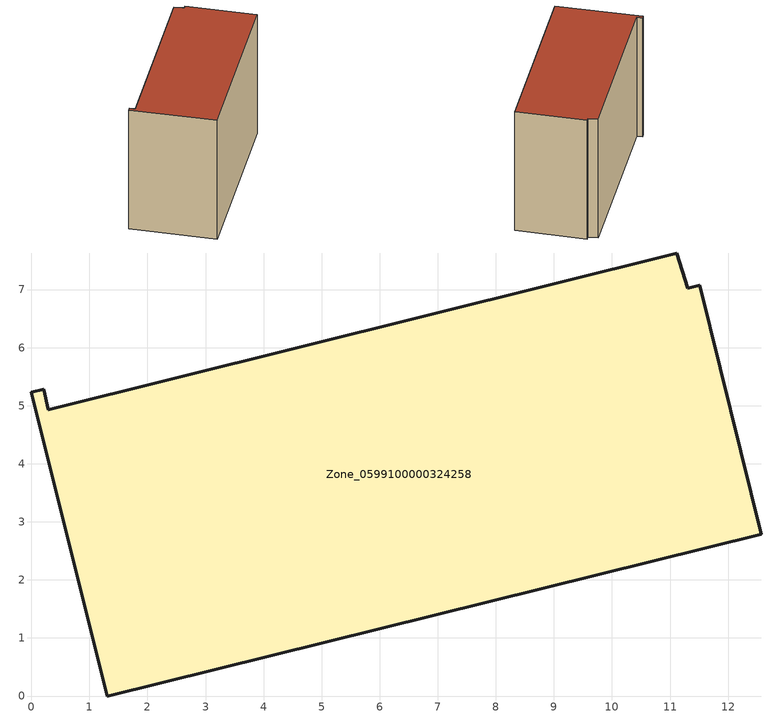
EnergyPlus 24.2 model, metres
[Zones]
Zone_0599100000324258
 floor ground (C_G): 11.31,7.02 11.51,7.07 12.57,2.79 1.31,0 0,5.23 0.21,5.28 0.29,4.93 11.12,7.63 z0
 wall outside (C_F): 0,5.23 1.31,0 12.57,2.79 11.51,7.07 11.31,7.02 11.12,7.63 0.29,4.93 0.21,5.28 0,5.23 z0:8.49
 roof outside (C_R): 11.51,7.07 11.31,7.02 11.12,7.63 0.29,4.93 0.21,5.28 0,5.23 1.31,0 12.57,2.79 z8.49
[BUILDING]
Pand.0599100000324258: North Axis=0; Terrain=City; Loads Convergence Tolerance Value=0.04; Temperature Convergence Tolerance Value=0.4; Solar Distribution=FullExterior; Maximum Number of Warmup Days=25; Minimum Number of Warmup Days=1
[Site:Location]
Rotterdam.The.Hague.AP_ZH_NLD Design_Conditions: Latitude=51.96; Longitude=4.45; Time Zone=1; Elevation=-4.5
[SITE:GROUNDTEMPERATURE:BUILDINGSURFACE]
18, 18, 18, 18, 18, 18, 18, 18, 18, 18, 18, 18
[MATERIAL] Thermal Absorptance=0.9; Solar Absorptance=0.7; Visible Absorptance=0.7
Name | Roughness | Thickness | Conductivity | Density | Specific Heat
G.TC.1992-2005 | MediumSmooth | 0.15 | 0.06 | 540 | 1210
F.TC.1992-2005 | Rough | 0.3 | 0.12 | 1920 | 840
R.TC.1992-2005 | MediumRough | 0.2 | 0.08 | 1500 | 1000
[CONSTRUCTION]
C_G: G.TC.1992-2005
C_F: F.TC.1992-2005
C_R: R.TC.1992-2005
[ZONE]
Zone_0599100000324258: Type=1; Multiplier=1; Ceiling Height=Autocalculate; Volume=Autocalculate; Floor Area=autocalculate; Part of Total Floor Area=Yes
[ZONEINFILTRATION:DESIGNFLOWRATE]
Infil_Zone_0599100000324258: Zone or ZoneList or Space or SpaceList=Zone_0599100000324258; Schedule=AlwaysOn; Design Flow Rate Calculation Method=Flow/Area; Flow Rate per Floor Area=0.0015; Constant Term Coefficient=1; Temperature Term Coefficient=0; Velocity Term Coefficient=0; Velocity Squared Term Coefficient=0
[HVACTEMPLATE:ZONE:IDEALLOADSAIRSYSTEM]
Zone_0599100000324258: Maximum Heating Supply Air Temperature=50; Minimum Cooling Supply Air Temperature=13; Maximum Heating Supply Air Humidity Ratio=0.0156; Minimum Cooling Supply Air Humidity Ratio=0.0077; Heating Limit=NoLimit; Cooling Limit=NoLimit; Dehumidification Control Type=ConstantSensibleHeatRatio; Cooling Sensible Heat Ratio=0.7; Dehumidification Setpoint=60; Humidification Control Type=None; Humidification Setpoint=30; Outdoor Air Method=None; Outdoor Air Flow Rate per Person=0.00944; Outdoor Air Flow Rate per Zone Floor Area=0; Outdoor Air Flow Rate per Zone=0; Demand Controlled Ventilation Type=None; Outdoor Air Economizer Type=NoEconomizer; Heat Recovery Type=None; Sensible Heat Recovery Effectiveness=0.7; Latent Heat Recovery Effectiveness=0.65
[ZONECONTROL:THERMOSTAT]
ThermostatControl_Zone_0599100000324258: Zone or ZoneList=Zone_0599100000324258; Control Type Schedule=DualSetpointControlType; Control 1=Thermostat_Zone_0599100000324258; Temperature Difference Between Cutout And Setpoint=0
[THERMOSTATSETPOINT:DUALSETPOINT]
Thermostat_Zone_0599100000324258: Heating Setpoint Temperature Schedule=HeatingSetpoint_Zone_0599100000324258; Cooling Setpoint Temperature Schedule=CoolingSetpoint_Zone_0599100000324258
[SCHEDULE:COMPACT]
HeatingSetpoint_Zone_0599100000324258: Through: 12/31, For: AllDays, Until: 24:00, 21
CoolingSetpoint_Zone_0599100000324258: Through: 12/31, For: AllDays, Until: 24:00, 24
DualSetpointControlType: Through: 12/31, For: AllDays, Until: 24:00, 4
AlwaysOn: Through: 12/31, For: AllDays, Until: 24:00, 1
